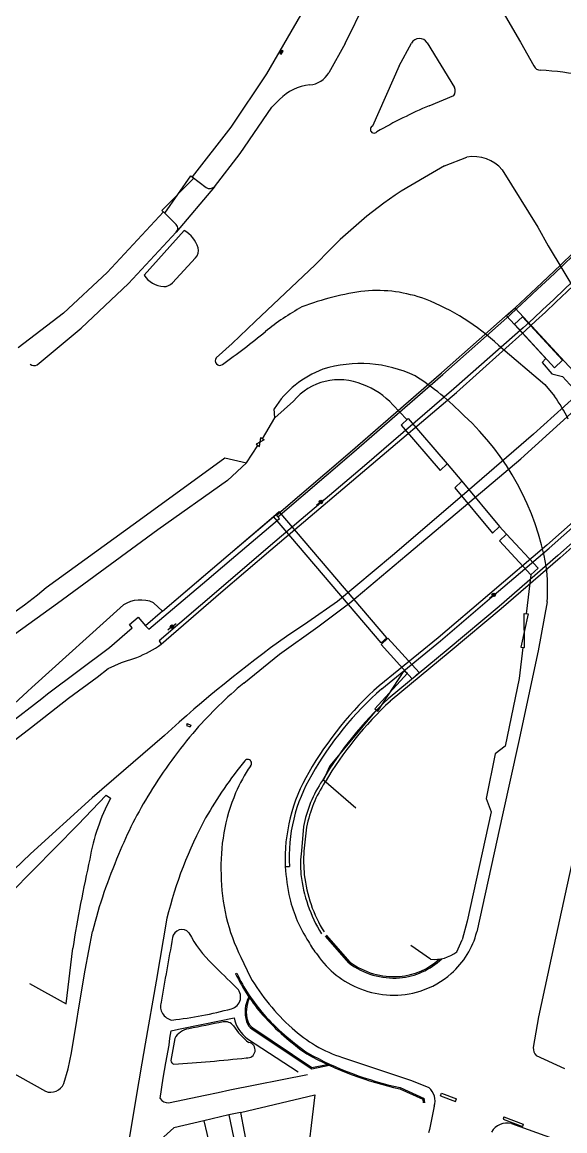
# Model space of a CAD drawing. Header units: metres. Extents: x 320405 to 332543, y 7395686 to 7410003.
# Drawn here: x 325701.9 to 325771.4, y 7397498.1 to 7397640.1 of the extents above; entities that cross this region are included whole.
import ezdxf

# ---------------------------------------------------------------- set-up
doc = ezdxf.new("R2010")
doc.units = ezdxf.units.M
doc.header["$LTSCALE"] = 10
doc.header["$MEASUREMENT"] = 0
doc.linetypes.add('CONTINUO', pattern=[0])
for name, color, linetype in [('Edificações', 30, 'Continuous'), ('T-ALVENARIA', 45, 'CONTINUO'), ('T-BASE', 252, 'CONTINUO'), ('T-CERCA-ARAME', 252, 'CERCA_AR'), ('T-CIMENTADO', 252, 'Continuous'), ('T-GRELHA', 252, 'CONTINUO'), ('T-GUIA', 230, 'Continuous'), ('T-LUMINÁRIA-OAE', 252, 'CERCA_MAD'), ('T-MURETA', 45, 'CONTINUO'), ('T-MURO', 30, 'CONTINUO'), ('T-PILAR', 45, 'CONTINUO'), ('T-PLACA-SEMAFORO', 252, 'CONTINUO'), ('T-PORTAO', 45, 'CONTINUO'), ('Vias Primárias', 230, 'Continuous')]:
    doc.layers.add(name, color=color, linetype=linetype)
doc.styles.get("Standard").update_dxf_attribs({"font": 'arial.ttf'})
doc.linetypes.add('CERCA_AR', pattern='A,0.5,-0.1,["X",Standard,S=0.1,R=0,X=-0.1,Y=-0.05],0', length=0.6)
doc.linetypes.add('CERCA_MAD', pattern='A,0.5,-0.1,["//",Standard,S=0.1,R=0,X=-0.1,Y=-0.05],-0.1', length=0.7)

# ---------------------------------------------------------------- blocks, each defined once
blk = doc.blocks.new('SIMB_32')
at = {"color": 0, "linetype": 'Continuous', "flags": 128}
for points in [[(0.2563906309660524, 0.2048174646915868), (0.7410817197524011, 0.5584762548096478)], [(-0.7129915175028145, -0.5025001592002809), (-0.2283004287164658, -0.1488413545303047)]]:
    blk.add_lwpolyline(points, dxfattribs=at)
at = {"color": 0, "linetype": 'Continuous'}
for radius in [0.3000000142492354, 0.2500000118743628, 0.199999994947575, 0.1500000071246177, 0.09999999747378752]:
    blk.add_circle((0, 0), radius, dxfattribs=at)
for tag in ['desc:', 'cota:', 'pto:']:
    blk.add_attdef(tag, (0, 0), '', height=1)
blk = doc.blocks.new('topografia ÁGUA BRANCA - LAPA_X')
at = {"layer": 'Edificações', "linetype": 'CONTINUO', "flags": 128}
for points in [[(153087.5130569445, 253344.7980337816), (153097.0199890974, 253347.1192511766)], [(153097.0199890974, 253347.1192511766), (153095.8616846536, 253337.4542621344)], [(153087.5130569445, 253344.7980337816), (153086.000427273, 253344.5167162797), (153082.8101980266, 253343.7439150976), (153078.9734633838, 253342.8403256321), (153076.3683411471, 253340.4727083297), (153075.1371804438, 253333.2804977509), (153074.3524678716, 253328.5820094341), (153073.3131872451, 253322.0704151108), (153071.9655875011, 253314.8009676933)]]:
    blk.add_lwpolyline(points, dxfattribs=at)
at = {"layer": 'T-ALVENARIA', "flags": 128}
for points in [[(153095.3806938191, 253486.2492494262), (153090.585504699, 253477.8878788038), (153086.0344203626, 253471.0444921496), (153081.090558234, 253464.6740842898)], [(153077.4022017031, 253460.1916832551), (153070.2215876298, 253452.4051464437), (153064.6130318196, 253447.1867324565), (153058.8444486953, 253442.7514825338)]]:
    blk.add_lwpolyline(points, dxfattribs=at)
at = {"layer": 'T-BASE', "flags": 128}
blk.add_lwpolyline([(153132.6359620467, 253438.1330925378), (153131.3207288938, 253439.5493370413), (153129.9430434491, 253439.9064383768), (153122.490153766, 253447.9571713492), (153121.418309571, 253446.9422367699), (153126.4395172011, 253441.4879568932), (153125.9609668959, 253440.9745377963), (153127.2160892818, 253439.5499586306), (153128.5829378385, 253439.1814534654), (153135.6291492245, 253431.5185333042), (153135.7590638228, 253431.5483770134)], dxfattribs=at)
at = {"layer": 'T-CERCA-ARAME', "flags": 128}
blk.add_lwpolyline([(153098.0602146081, 253387.4433736281), (153102.2154771215, 253383.8953460254)], dxfattribs=at)
at = {"layer": 'T-CIMENTADO', "flags": 128}
for points in [[(153083.9391666375, 253463.4284959743), (153079.049587687, 253457.5875947125)], [(153049.8248462329, 253388.475772585), (153053.0256423996, 253390.9070127851), (153057.6283511004, 253394.4608262266), (153061.9594455808, 253397.8335803616), (153062.6863061337, 253398.4000764186), (153070.6097719867, 253404.3612888467), (153073.5000394984, 253406.9102502711), (153073.143555264, 253407.3210568327), (153074.2615286707, 253408.2759443076), (153075.1908900544, 253407.142970284)], [(153058.0134136901, 253372.9216487332), (153066.5817612804, 253381.6495827167), (153070.2297989702, 253385.4486464243)], [(153070.2297989702, 253385.4486464243), (153070.7681038483, 253385.0536575389)], [(153060.4439549077, 253361.2810373504), (153065.1137717131, 253358.6869879141), (153065.9638538389, 253365.8471358045)]]:
    blk.add_lwpolyline(points, dxfattribs=at)
at = {"layer": 'T-CIMENTADO'}
for centre, radius, start, end in [((153094.2814464907, 253372.7064081954), 26.55808442961855, 152.2952849066498, 170.131274990461), ((153286.2169011306, 253330.2091342145), 223.1176192025848, 167.8265831172879, 170.8089249575731), ((153566.4704262284, 253278.0466755212), 495.8050922100099, 169.6395627348257, 170.6119752680931), ((153079.9487610153, 253367.0353269132), 1.212736520337681, 41.67455779388504, 171.6119637925409), ((153094.3677328579, 253374.8363386526), 15.21611782867586, 207.3669679712994, 226.5264926994242), ((153851.1440772698, 254141.8763382881), 1092.738456243357, 225.401790814656, 225.6223835934478), ((153085.9158863715, 253359.6247646686), 1.568423961131318, 284.5866755064768, 51.1326262069889), ((153078.9708801383, 253358.382311468), 1.750245533541569, 162.0304675318358, 260.964340368396), ((153072.6583754644, 253408.972476702), 52.66591371963225, 276.5828719210823, 285.0242932050116)]:
    blk.add_arc(centre, radius, start, end, dxfattribs=at)
at = {"layer": 'T-GRELHA', "flags": 128}
for points in [[(153092.3111604644, 253480.5205869869), (153092.5702289336, 253480.9366287944)], [(153092.4794916341, 253480.4157674768), (153092.7385601033, 253480.8318092843)], [(153092.5702289336, 253480.9366287944), (153092.7385601033, 253480.8318092843)], [(153092.3111604644, 253480.5205869869), (153092.4794916341, 253480.4157674768)], [(153113.1326038303, 253347.009546371), (153113.2565181414, 253347.3355278124)], [(153113.2565181414, 253347.3355278124), (153115.1863590181, 253346.6019434044)], [(153113.1326038303, 253347.009546371), (153115.0624447071, 253346.275961963)], [(153115.0624447071, 253346.275961963), (153115.1863590181, 253346.6019434044)], [(153121.2424598809, 253344.3209797016), (153121.1361161968, 253344.0432910529)], [(153121.1361161968, 253344.0432910529), (153123.6235731148, 253343.0906942012)], [(153121.2424598809, 253344.3209797016), (153123.7299167989, 253343.3683828499)], [(153123.7299167989, 253343.3683828499), (153123.6235731148, 253343.0906942012)]]:
    blk.add_lwpolyline(points, dxfattribs=at)
at = {"layer": 'T-GUIA', "ltscale": 5, "flags": 128}
for points in [[(153117.6417925683, 253491.4011366053), (153123.1304587864, 253482.0132142087)], [(153100.6730006614, 253481.8212699163), (153103.2716771899, 253487.1048057533)], [(153100.6730006614, 253481.8212699163), (153098.559092859, 253478.0596438287)], [(153107.5871111937, 253478.9759562842), (153109.1644093911, 253481.8718169143)], [(153111.1553962723, 253481.9249428691), (153114.6782982782, 253476.2059213027)], [(153123.1304587864, 253482.0132142087), (153124.8536574157, 253478.9850036493)], [(153107.5871111937, 253478.9759562842), (153104.1740284214, 253471.2428385153)], [(153111.4470146797, 253473.8599042243), (153114.592480348, 253475.1571135099)], [(153092.2777935618, 253474.6286692022), (153091.2710075675, 253473.6344238643)], [(153087.2215958192, 253467.6937364743), (153091.2710075675, 253473.6344238643)], [(153083.9391666375, 253463.4284959743), (153087.2215958192, 253467.6937364743)], [(153113.401511159, 253466.1498564295), (153116.2951741294, 253467.2641176831)], [(153113.401511159, 253466.1498564295), (153110.8584227577, 253464.6428878322), (153107.8647182751, 253462.9213617785)], [(153120.826145354, 253465.650148987), (153125.4091660817, 253458.3134605332)], [(153081.090558234, 253464.6740842898), (153082.8671322574, 253463.3187569348)], [(153078.9367833377, 253458.7023514823), (153077.4022017031, 253460.1916832551)], [(153125.4091660817, 253458.3134605332), (153126.7012508008, 253455.9464825148), (153132.2473400807, 253446.8040400577)], [(153072.9611432633, 253450.9942554027), (153079.049587687, 253457.5875947125)], [(153074.9619532522, 253452.0966330352), (153080.0903297446, 253457.806506999)], [(153078.5911970685, 253451.1015461038), (153081.5485316158, 253454.3063518286)], [(153096.8808392224, 253453.4327554722), (153089.1914721459, 253446.1645790092), (153086.2306636496, 253443.3241488513), (153084.2165834185, 253441.4854188335)], [(153061.253091741, 253440.5810481167), (153066.9025004827, 253445.2824016236), (153072.9611432633, 253450.9942554027)], [(153120.3762090556, 253443.1762276819), (153126.3281973196, 253438.1674787898), (153127.5631488185, 253436.672827997)], [(153131.4848241798, 253437.7778420682), (153124.8786881973, 253431.8127470619), (153115.751555976, 253423.8735184169), (153106.8540920114, 253416.2058369959), (153099.820659405, 253410.3318092084), (153096.0021590473, 253407.6508615623), (153093.2690160789, 253405.8317590399)], [(153087.8061083875, 253399.8188516695), (153092.3813058229, 253403.5440387643), (153097.2932486033, 253407.0714679655), (153101.403046448, 253410.1293918978), (153108.6713565863, 253416.2999717967), (153116.7259482144, 253423.1337551435), (153123.2519913846, 253428.6354895641), (153131.9784934692, 253436.558911583)], [(153091.7252885092, 253433.819753842), (153091.6420588592, 253435.0012142702)], [(153062.4643730459, 253412.0337143345), (153074.8220593124, 253421.040442324), (153085.3412878524, 253428.7054069694), (153088.1207681663, 253428.0762369541)], [(153126.669639885, 253410.3110725486), (153125.5170454362, 253404.0456507656)], [(153136.0352956107, 253405.1711104335), (153133.1423507933, 253391.6493475756), (153129.5547142917, 253375.2422121339), (153127.5910162108, 253366.2267221006), (153125.6629204972, 253357.1535642604), (153124.9939994812, 253353.2280233052)], [(153072.1625397953, 253402.4476781603), (153074.1047604034, 253403.1120565733)], [(153125.5170454362, 253404.0456507656), (153123.0203237066, 253392.2828843753), (153121.0024658949, 253383.0374858383), (153117.7284562532, 253368.0249227555)], [(153049.9815738265, 253385.8885044253), (153054.827840883, 253389.6750910911), (153060.6152783684, 253394.132800159), (153065.3796189243, 253397.8488175192), (153069.0124212459, 253400.5692065316), (153070.418311139, 253401.6638632025)], [(153070.418311139, 253401.6638632025), (153072.1625397953, 253402.4476781603)], [(153077.680859182, 253393.1252904358), (153068.401539297, 253385.1012733411), (153060.5403485607, 253377.9225075531), (153053.1029165143, 253370.8235652808), (153050.0129314387, 253367.8645491363), (153045.3857449187, 253362.993524964)], [(153066.5142193656, 253356.575360078), (153066.6920352444, 253357.9382307308), (153067.5611605617, 253363.0405026448), (153068.4826622393, 253367.9893133491)], [(153065.8227555678, 253352.4236914435), (153066.5142193656, 253356.575360078)], [(153088.3949831486, 253354.2670569792), (153094.889040454, 253350.0273201486)], [(153065.3846443341, 253350.3572007909), (153065.8227555678, 253352.4236914435)], [(153129.0459893056, 253350.4685578568), (153125.3996951771, 253352.1519958488)], [(153064.8353929944, 253348.4901423772), (153065.3846443341, 253350.3572007909)]]:
    blk.add_lwpolyline(points, dxfattribs=at)
at = {"layer": 'T-GUIA', "ltscale": 5}
for centre, radius, start, end in [((153110.175303633, 253481.3212082726), 1.15111990885212, 31.63296465424396, 151.4239825470802), ((153095.8684428296, 253479.5716958076, 726.6173829611403), 3.086405476744995, 274.902409329093, 330.6655238136983), ((153125.6873305716, 253479.3540386798), 0.9117004906514791, 203.8771288982159, 272.057266694242), ((153123.0794999326, 253436.0268565867), 42.49818211232289, 71.02393038161948, 86.43772026412243), ((153096.6439896044, 253470.5298020822), 5.988687631670714, 94.90240957170201, 136.8088146385408), ((153113.8053455829, 253475.7494351271), 0.9851020438304707, 323.0384132816524, 27.60605818992956), ((153138.6875843065, 253411.0756704948), 68.43908706714302, 113.4548626963117, 119.721255027605), ((153104.3909859472, 253470.8178363974), 0.4771764539377027, 117.043664016248, 320.0504266209573), ((153117.1756600981, 253462.5689578419), 4.777005492586109, 40.16603022137975, 100.6213469282158), ((153083.3278155313, 253464.1095591589), 0.9152033853113174, 239.7769833079895, 311.9124908462051), ((153142.4239981654, 253411.8143225414), 61.69500211619756, 124.0670961624094, 137.5781819566906), ((153078.520949955, 253458.0971866868), 0.7342627812270593, 316.0509419527858, 55.50545704852859), ((153078.2950885126, 253454.5756210835), 3.696148655015201, 15.70183710070049, 60.94126818217756), ((153080.56516122, 253455.2137882865, 726.6745238244146), 1.338080065079962, 317.2997364871046, 15.70183691698275), ((153077.5702356193, 253453.680165751), 3.051346058457507, 211.2626516094461, 267.9678046995511), ((153077.5140083166, 253452.0955563243, 726.6958957964501), 1.46573937849275, 267.9678048764329, 317.2997400379116), ((153107.8757213949, 253415.0818613643), 35.31662453516981, 97.56896062395091, 111.052867735101), ((153104.8457935004, 253432.5641698475), 17.60149380848896, 69.54742606450075, 95.28723752795243), ((153100.595753596, 253422.0429465995), 28.94619124330791, 46.89381307105344, 68.94236822093806), ((153108.5356690596, 253423.2910513552), 28.11936252688566, 118.3362305507176, 129.8665318032118), ((153015.0928992251, 253537.4189533658), 119.3839064762316, 305.8402248126216, 309.1777654217523), ((153084.6663210343, 253441.1183101206), 0.580545200819702, 140.7761634385023, 304.5296462922047), ((153060.8690719518, 253441.1586800665), 0.6936352556610764, 225.8555571908424, 303.616652575323), ((153102.314647853, 253428.213493976), 12.6482134162606, 110.4897136901769, 147.5438166463889), ((153102.747803562, 253424.4092568209), 16.38957048942746, 64.82213269946634, 107.2512349059177), ((153089.106224532, 253407.4562516421), 37.88480107285723, 44.8004383326285, 57.03489011418189), ((153113.3878328152, 253426.218021615), 17.61370376383448, 25.17843958171406, 36.41011191936075), ((153092.6309001422, 253408.817755509), 34.45787704347423, 10.12784123823104, 47.32460291828755), ((153102.9286545015, 253411.983094949), 23.79979087910164, 355.9714433039763, 6.984099713734454), ((153031.2291111137, 253448.0881118848), 47.70284237539165, 297.1826945134878, 310.9035978907845), ((153192.2693629822, 253268.4642901791), 169.3248067714405, 125.7801860205107, 132.5892492024506), ((153069.3273495266, 253415.6361359349), 13.40433581128418, 290.8797546390226, 306.1220913871114), ((153123.8445797699, 253356.7409504463), 56.16473086715073, 129.9154607034446, 138.6445070046402), ((153131.1412215914, 253351.8056476697), 64.9122703465038, 139.6300891647177, 148.4354149932992), ((153116.5588912411, 253360.273266146), 48.05675379651009, 147.936549692133, 158.571741145514), ((153129.5713763923, 253352.7348408611), 62.96451324153485, 156.511664719339, 165.9793874324222), ((153122.8815142961, 253378.5250825006), 29.79043560332839, 184.1711456358036, 192.1407668834105), ((153111.097425576, 253376.555079344), 17.86413538382516, 193.9128292150641, 213.3464652114025), ((153107.7331045434, 253370.46107281), 10.28794842958196, 310.8825326848099, 346.3024567284264), ((153105.0178959565, 253371.4724915056), 10.03242832460214, 208.1773461448123, 219.8984645300391), ((153106.8707697435, 253371.4894304833), 11.52488994514924, 214.0443480988821, 249.5347647524614), ((153107.3576714622, 253370.5275126351), 10.58663427011485, 287.2401890718337, 312.1835031384534), ((153107.0578069135, 253371.3801081458), 11.48984596071659, 248.4702763870914, 287.4082455258016), ((153090.7416655786, 253357.6589648047), 4.124555384975897, 189.6726321203109, 235.322680384797), ((153126.451984983, 253353.1632353678), 1.459424270169211, 177.4556434497964, 223.8603515485964), ((153063.1578018951, 253349.1868299888), 1.816503653872866, 248.7599459030182, 337.4473534307951)]:
    blk.add_arc(centre, radius, start, end, dxfattribs=at)
at = {"layer": 'T-MURETA', "ltscale": 5, "flags": 128}
for points in [[(153122.5506681073, 253448.042003088), (153123.8154557654, 253449.2160186495), (153125.2114138418, 253450.5248101284), (153126.7183900475, 253451.9487071604), (153128.3162320935, 253453.4680393812), (153129.984787691, 253455.0631364265), (153131.7039045509, 253456.7143279319), (153133.4534303842, 253458.4019435331), (153135.213212902, 253460.1063128657), (153136.9630998153, 253461.8077655653), (153138.6829388351, 253463.4866312677), (153139.9380647802, 253464.7110121054), (153141.1479602474, 253465.8984487022), (153142.3175949411, 253467.0542541788), (153143.4519385659, 253468.1837416559), (153144.5559608262, 253469.2922242543), (153145.6346314267, 253470.3850150946), (153146.6929200718, 253471.4674272976), (153147.7357964659, 253472.5447739838), (153148.7682303137, 253473.6223682741), (153149.7951913195, 253474.7055232892), (153150.8374085852, 253475.8151825047), (153151.8831373031, 253476.9400813921), (153152.9363920626, 253478.0845857779), (153154.0011874532, 253479.2530614886), (153155.0815380645, 253480.4498743505), (153156.1814584861, 253481.6793901903), (153157.3049633074, 253482.9459748342), (153158.4560671179, 253484.2539941088), (153159.6387845072, 253485.6078138406), (153160.8571300647, 253487.011799856), (153162.3239993231, 253488.7075136033), (153163.8218664777, 253490.4477497949), (153165.3420866669, 253492.222498765), (153166.8760150293, 253494.021750848), (153168.4150067031, 253495.8354963779), (153169.9504168269, 253497.6537256891), (153171.4736005392, 253499.4664291157), (153172.9759129782, 253501.2635969921), (153174.4487092825, 253503.0352196525), (153175.8833445905, 253504.771287431), (153177.0032395038, 253506.1473366476), (153178.0839221543, 253507.4868694698), (153179.1329861375, 253508.7989340511), (153180.1580250484, 253510.0925785446), (153181.1666324822, 253511.3768511037), (153182.1664020341, 253512.6607998816), (153183.1649272994, 253513.9534730317), (153184.1698018733, 253515.2639187072), (153185.1886193509, 253516.6011850614), (153186.2289733275, 253517.9743202475), (153187.4843158235, 253519.6025164123), (153188.7651178619, 253521.271941716), (153190.0677088909, 253522.9789083124), (153191.3884183588, 253524.7197283551), (153192.7235757137, 253526.4907139979), (153194.069510404, 253528.2881773944), (153195.4225518777, 253530.1084306983), (153196.7790295831, 253531.9477860633), (153198.1352729685, 253533.802555643), (153199.487611482, 253535.6690515912), (153200.7970344012, 253537.5296867681), (153202.0973531735, 253539.3955150022), (153203.3870390757, 253541.2636908287), (153204.6645633846, 253543.1313687827), (153205.9283973768, 253544.9957033994), (153207.1770123293, 253546.8538492138), (153208.4088795186, 253548.7029607611), (153209.6224702216, 253550.5401925764), (153210.816255715, 253552.3626991948), (153211.9887072756, 253554.1676351514), (153213.2273935621, 253556.1430582216), (153214.4362886279, 253558.083649807), (153215.6084639086, 253559.9749945492), (153216.7369908394, 253561.8026770901), (153217.8149408558, 253563.5522820715), (153218.8353853932, 253565.209394135), (153219.7913958871, 253566.7595979224), (153220.6760437729, 253568.1884780757), (153221.482400486, 253569.4816192364), (153222.2035374618, 253570.6246060464)], [(153122.7097233035, 253447.8758662631), (153123.9746049181, 253449.0499665474), (153125.3706806631, 253450.3588657674), (153126.8777999068, 253451.7828954624), (153128.4758120176, 253453.3023871714), (153130.1445663637, 253454.8976724339), (153131.8639123135, 253456.5490827888), (153133.6136992352, 253458.2369497754), (153135.3737764973, 253459.941604933), (153137.1239934679, 253461.6433798006), (153138.8441995154, 253463.3226059176), (153140.0998228578, 253464.5474754093), (153141.3102504471, 253465.735437375), (153142.4804480848, 253466.8918015002), (153143.6153815728, 253468.0218774703), (153144.7200167126, 253469.1309749707), (153145.799319306, 253470.2244036871), (153146.8582551545, 253471.307473305), (153147.9017900599, 253472.3854935096), (153148.9348898237, 253473.4637739866), (153149.9625202478, 253474.5476244215), (153151.0053581369, 253475.6579505313), (153152.0517061075, 253476.7835207558), (153153.1055777793, 253477.9286995665), (153154.1709867717, 253479.0978514349), (153155.2519467047, 253480.2953408324), (153156.3524711977, 253481.5255322304), (153157.4765738704, 253482.7927901004), (153158.6282683424, 253484.1014789138), (153159.8115682335, 253485.455963142), (153161.0304871632, 253486.8606072566), (153162.4979005716, 253488.5569456794), (153163.9963019659, 253490.2977989951), (153165.5170466735, 253492.0731577386), (153167.0514900219, 253493.873012445), (153168.5909873385, 253495.6873536494), (153170.126893951, 253497.5061718867), (153171.6505651868, 253499.3194576921), (153173.1533563734, 253501.1172016007), (153174.6266228382, 253502.8893941474), (153176.0617199089, 253504.6260258673), (153177.1820471406, 253506.0026086454), (153178.2631553768, 253507.3426709789), (153179.3126396889, 253508.6552627151), (153180.3380951481, 253509.9494337011), (153181.3471168258, 253511.234233784), (153182.3472997932, 253512.518712811), (153183.3462391215, 253513.8119206295), (153184.3515298822, 253515.1229070865), (153185.3707671463, 253516.4607220291), (153186.4115459853, 253517.8344153046), (153187.6673420939, 253519.4631963615), (153188.9486044276, 253521.1332185001), (153190.2516625653, 253522.840794622), (153191.5728460859, 253524.582237629), (153192.9084845684, 253526.3538604225), (153194.2549075916, 253528.1519759043), (153195.6084447347, 253529.972896976), (153196.9654255764, 253531.8129365392), (153198.3221796958, 253533.6684074957), (153199.6750366717, 253535.5356227469), (153200.9850552507, 253537.3971141799), (153202.2859734704, 253539.2638109239), (153203.5762585358, 253541.1328610938), (153204.8543776523, 253543.0014128041), (153206.118798025, 253544.8666141694), (153207.3679868589, 253546.7256133046), (153208.6004113592, 253548.5755583241), (153209.8145387313, 253550.4135973428), (153211.00883618, 253552.2368784751), (153212.1817709106, 253554.0425498358), (153213.4208249357, 253556.0185442604), (153214.6300558161, 253557.9596624324), (153215.8025359203, 253559.851489756), (153216.9313376166, 253561.6796116355), (153218.0095332733, 253563.4296134753), (153219.0301952588, 253565.0870806797), (153219.9863959416, 253566.6375986529), (153220.8712076898, 253568.0667527993), (153221.6777028719, 253569.3601285231), (153222.3989538561, 253570.5033112287)], [(153124.8561481947, 253446.6228276679), (153126.0709190006, 253447.7585931657), (153127.4127953591, 253449.025939006), (153128.8628822581, 253450.4061345697), (153130.4022846855, 253451.8804492381), (153132.0121076292, 253453.4301523923), (153133.6734560771, 253455.0365134134), (153135.367435017, 253456.6808016826), (153137.0751494369, 253458.3442865811), (153138.7777043247, 253460.0082374898), (153140.4562046682, 253461.6539237901), (153141.7174720074, 253462.8793563452), (153142.9395786234, 253464.0722908431), (153144.1263133496, 253465.2372244538), (153145.2814650189, 253466.3786543475), (153146.4088224648, 253467.5010776942), (153147.5121745203, 253468.6089916641), (153148.5953100188, 253469.7068934272), (153149.6620177934, 253470.7992801536), (153150.7160866774, 253471.8906490135), (153151.761305504, 253472.985497177), (153152.785506609, 253474.0827094573), (153153.8094023834, 253475.1927355242), (153154.8377487209, 253476.3204126907), (153155.8753015152, 253477.4705782696), (153156.92681666, 253478.6480695739), (153157.9970500489, 253479.8577239165), (153159.0907575755, 253481.1043786103), (153160.2126951335, 253482.3928709684), (153161.3676186166, 253483.7280383035), (153162.5602839185, 253485.1147179287), (153164.0168124042, 253486.798856077), (153165.5071784068, 253488.5295684795), (153167.0227217309, 253490.2970797871), (153168.5547821807, 253492.091614651), (153170.0946995609, 253493.9033977224), (153171.6338136759, 253495.7226536523), (153173.1634643303, 253497.5396070917), (153174.6749913284, 253499.344482692), (153176.1597344748, 253501.127505104), (153177.6090335739, 253502.878898979), (153178.757070195, 253504.29536206), (153179.8679277254, 253505.6784354157), (153180.9485313172, 253507.0361332068), (153182.0058061225, 253508.376469594), (153183.0466772934, 253509.7074587382), (153184.0780699819, 253511.0371147997), (153185.10690934, 253512.3734519395), (153186.1401205201, 253513.7244843181), (153187.1846286739, 253515.0982260964), (153188.2473589537, 253516.5026914348), (153189.5041912041, 253518.127056226), (153190.7828562064, 253519.7871934), (153192.0800394341, 253521.4801376185), (153193.3924263611, 253523.2029235433), (153194.7167024611, 253524.9525858363), (153196.0495532078, 253526.7261591593), (153197.387664075, 253528.5206781738), (153198.7277205363, 253530.333177542), (153200.0664080657, 253532.1606919254), (153201.4004121367, 253534.000255986), (153202.6883375634, 253535.8416378764), (153203.967258398, 253537.6895791619), (153205.2361680331, 253539.5415548988), (153206.4940598611, 253541.3950401436), (153207.7399272746, 253543.2475099524), (153208.9727636662, 253545.0964393816), (153210.1915624282, 253546.9393034874), (153211.3953169532, 253548.7735773261), (153212.5830206338, 253550.596735954), (153213.7536668624, 253552.4062544274), (153215.0173573148, 253554.4083003814), (153216.255243265, 253556.3790082585), (153217.45958427, 253558.3032050797), (153218.6226398871, 253560.1657178663), (153219.7366696734, 253561.9513736395), (153220.7939331861, 253563.6449994205), (153221.7866899823, 253565.2314222305), (153222.7071996192, 253566.6954690908), (153223.5477216539, 253568.0219670223), (153224.3005156437, 253569.1957430466)], [(153125.1683819977, 253446.2987751224), (153126.3832336031, 253447.4346106832), (153127.7252285149, 253448.7020634353), (153129.1754774869, 253450.0824087876), (153130.7150912725, 253451.5569221486), (153132.3251806255, 253453.106878927), (153133.9868562996, 253454.7135545317), (153135.6812290483, 253456.3582243712), (153137.3894096253, 253458.0221638543), (153139.0925087842, 253459.6866483897), (153140.7716372787, 253461.3329533862), (153142.0338651756, 253462.5593209227), (153143.2570130479, 253463.7532738789), (153144.4448607817, 253464.9193018046), (153145.6011882633, 253466.0618942497), (153146.7297753788, 253467.1855407642), (153147.8344020144, 253468.2947308977), (153148.9188480562, 253469.3939542004), (153149.9868933905, 253470.487700222), (153151.0423179033, 253471.5804585126), (153152.0889014809, 253472.6767186218), (153153.1143664063, 253473.7752996516), (153154.1395233569, 253474.8867052633), (153155.169125407, 253476.0157686707), (153156.2079256306, 253477.1673230869), (153157.2606771022, 253478.3462017255), (153158.3321328959, 253479.5572377998), (153159.4270460861, 253480.8052645234), (153160.5501697468, 253482.0951151096), (153161.7062569524, 253483.4316227717), (153162.9000607771, 253484.8196207234), (153164.3576286872, 253486.5049526407), (153165.8490075837, 253488.2368345797), (153167.3655387592, 253490.0054930589), (153168.8985635068, 253491.8011545971), (153170.4394231193, 253493.6140457131), (153171.9794588897, 253495.4343929254), (153173.5100121109, 253497.2524227529), (153175.0224240756, 253499.0583617142), (153176.508036077, 253500.842436328), (153177.9581894078, 253502.5948731131), (153179.1070427606, 253504.0123473829), (153180.218706853, 253505.3964278434), (153181.300109802, 253506.7551319957), (153182.3581797249, 253508.0964773403), (153183.3998447387, 253509.4284813783), (153184.4320329607, 253510.7591616105), (153185.461672508, 253512.0965355376), (153186.4956914978, 253513.4486206607), (153187.5410180472, 253514.8234344803), (153188.6045802734, 253516.2289944976), (153189.8623242768, 253517.8545331231), (153191.1419166772, 253519.515870226), (153192.4400420775, 253521.2100405854), (153193.753385081, 253522.9340789802), (153195.0786302903, 253524.6850201894), (153196.4124623088, 253526.4598989923), (153197.7515657393, 253528.2557501676), (153199.0926251849, 253530.0696084946), (153200.4323252487, 253531.8985087521), (153201.7673505336, 253533.7394857194), (153203.056417036, 253535.5825174795), (153204.3364790933, 253537.4321231859), (153205.6065224361, 253539.285765296), (153206.8655327952, 253541.1409062675), (153208.1124959012, 253542.9950085579), (153209.3463974848, 253544.8455346247), (153210.5662232767, 253546.6899469256), (153211.7709590077, 253548.5257079181), (153212.9595904083, 253550.3502800597), (153214.1311032093, 253552.1611258079), (153215.3954111497, 253554.1641242437), (153216.6338490422, 253556.1356898907), (153217.838679708, 253558.0606538961), (153219.0021659683, 253559.923847407), (153220.1165706441, 253561.7101015703), (153221.1741565564, 253563.4042475331), (153222.1671865266, 253564.9911164426), (153223.0879233755, 253566.4555394459), (153223.9286299244, 253567.7823476898), (153224.6815689943, 253568.9563723215)]]:
    blk.add_lwpolyline(points, dxfattribs=at)
at = {"layer": 'T-MURETA', "flags": 128}
for points in [[(153091.9732756302, 253421.3666786851), (153101.3906408911, 253429.4416991548), (153113.0822932105, 253439.6144027184), (153121.6274773442, 253447.2299757338), (153122.5506681073, 253448.042003088)], [(153092.1480692214, 253421.1608859443), (153101.5671329214, 253429.2373672786), (153113.260733507, 253439.4117659949), (153121.8097407774, 253447.0307462365), (153122.7097233035, 253447.8758662631)], [(153124.8561481947, 253446.6228276679), (153123.5248920118, 253445.4017118965), (153114.6622206865, 253437.5838082829), (153103.2175534096, 253427.7005364706), (153091.1944146913, 253417.476682467), (153084.8813078732, 253412.0450221197), (153076.9542461714, 253405.2441998652)], [(153076.9542461714, 253405.2441998652), (153077.2293106863, 253404.808614133), (153084.8626844102, 253411.4511455376), (153091.2551909242, 253416.9242076397), (153103.5377160292, 253427.3664226394), (153114.9869422932, 253437.1276571474), (153123.8433627876, 253445.0722348648), (153125.1683819977, 253446.2987751224)], [(153139.2562742799, 253428.9300247013), (153137.4737850584, 253427.2448947514), (153126.618641049, 253417.5889599751), (153119.3189151784, 253411.3497245805), (153112.7309216344, 253405.7022472883), (153105.1501212627, 253399.5365368713)], [(153105.4913151806, 253399.1321738914), (153113.0332976794, 253405.3148093598), (153119.5689932787, 253410.9318203884), (153126.9291363402, 253417.2014599526), (153137.786896271, 253426.8812875204), (153139.5681992349, 253428.6056748555)], [(153140.7969257193, 253426.937469123), (153139.0957111939, 253425.5325775715), (153128.3160544685, 253415.9425905633), (153120.7809721646, 253409.3921367536), (153114.261173583, 253403.9139563048), (153106.5927160383, 253397.5536287104)], [(153138.8271429875, 253425.829030192), (153128.0518952565, 253416.2429655905), (153120.521078748, 253409.6962201537), (153114.0048307391, 253404.2210230299), (153106.3373550734, 253397.8615098199)], [(153085.7872623047, 253416.2387475148), (153091.910976226, 253421.4400269086)], [(153092.3511866042, 253420.9217462675), (153091.910976226, 253421.4400269086)], [(153086.2274726829, 253415.7204668736), (153092.3511866042, 253420.9217462675)], [(153075.6230446758, 253406.7063953491), (153083.0691647931, 253413.008731632), (153086.2274726829, 253415.7204668736)], [(153077.382727618, 253409.052644234), (153082.6280166586, 253413.5262198978), (153085.784500193, 253416.236388741)], [(153077.382727618, 253409.052644234), (153075.1908900544, 253407.142970284)], [(153075.1908900544, 253407.142970284), (153075.6230446758, 253406.7063953491)], [(153095.513031951, 253381.4647746619), (153095.2482720677, 253378.36115721)], [(153095.9063359494, 253381.3918914343), (153095.5701031659, 253378.3337028072)], [(153093.1699865923, 253376.3582472644), (153093.7119335665, 253376.3463607682)], [(153101.3706538365, 253363.9809526863), (153098.3461388256, 253367.4505198943)], [(153101.5063374971, 253364.099231781), (153098.4818224862, 253367.568798989)], [(153086.8394516463, 253362.5965421825), (153086.9838747969, 253362.6654040266)], [(153088.9581067236, 253355.5157326766), (153096.6061208177, 253350.4197123191)], [(153089.0468267437, 253355.648882059), (153096.6388587744, 253350.5901612847)], [(153079.052560361, 253354.2788893884), (153078.540415555, 253351.4557587519)], [(153096.6061208177, 253350.4197123191), (153098.853998209, 253350.8946433725)], [(153096.6388581148, 253350.5901611454), (153098.6107503032, 253351.0067821468)], [(153107.8960478403, 253347.9019660482), (153110.8514101487, 253346.5737686339)], [(153107.9616357282, 253348.0479051758), (153111.0134037581, 253346.6763860612)], [(153110.8514101487, 253346.5737686339), (153110.9055251055, 253346.1023582343)], [(153110.9999941752, 253346.6824125674), (153111.0644812033, 253346.1206053972)]]:
    blk.add_lwpolyline(points, dxfattribs=at)
at = {"layer": 'T-MURETA'}
for centre, radius, start, end in [((153135.3244275307, 253365.991800883), 45.11915415079929, 131.9721516375188, 150.2327974139499), ((153133.7500534657, 253367.1014157335), 42.71446777895463, 131.4199487798316, 150.5678451199664), ((153138.4467540536, 253363.4247173133), 47.08403318550274, 132.9969477959554, 149.4264971380115), ((153138.4467540536, 253363.4247173133), 46.68403318550274, 132.9969477959554, 149.4264971380115), ((153115.132684686, 253377.2918979281), 21.98253422872286, 149.6706036104577, 182.4342206481856), ((153114.1202421994, 253377.6323584856), 20.44878606131089, 149.2392141045683, 183.605636875144), ((153111.1435311107, 253378.568284094), 15.89660849333539, 146.363805752513, 169.5015990603245), ((153111.1435311107, 253378.568284094), 15.49660849333539, 146.363805752513, 169.5015990603245), ((153109.3393741578, 253376.5225535691), 14.2105461352177, 172.5660580500703, 184.8464756610261), ((153112.2480655909, 253377.0804941277), 16.72512245535789, 175.7368449550027, 186.0972568517461), ((153114.1901419456, 253377.6836447525), 19.1566413464657, 187.0816027519284, 211.2743284050535), ((153113.2005327658, 253377.3030851273), 17.69625236597446, 186.4863194482436, 211.8335852027861), ((153107.0825840978, 253370.9175080683), 8.667151431474979, 274.9444890666547, 312.3639061090603), ((153107.0825840978, 253370.9175080683), 8.847151431474979, 274.9444890666547, 314.1139871981329), ((153107.1513658157, 253371.8123683826), 9.73384316679349, 233.567335855176, 274.0871005451777), ((153107.1513658157, 253371.8123683826), 9.55384316679349, 233.567335855176, 274.0871005451777), ((153107.5405610675, 253372.4669581347), 22.93384054922133, 205.4920925246214, 221.4290778977162), ((153107.5405610675, 253372.4669581347), 22.77384054922133, 205.4920925246214, 221.4290778977162), ((153092.3251507927, 253357.7196871264), 4.26801220345737, 153.0606059920738, 196.8464023669684), ((153092.3251507927, 253357.7196871264), 4.10801220345737, 154.2981085611347, 196.8464023669684), ((153114.1518715879, 253378.6968300515), 32.01446919098251, 221.9594584062984, 235.4209018966163), ((153114.1518715879, 253378.6968300515), 31.85446919098251, 221.9594584062984, 235.4209018966163), ((153163.6675335835, 252953.4471809016), 410.5257621351822, 101.0132709693442, 101.6384486926398), ((153085.5234230277, 253355.0741683702), 1.367340776847638, 38.56362755421498, 101.8693414275391), ((153092.289965262, 253359.2325349574), 6.5871, 210.1250147597091, 235.5250572949894), ((153089.9467774511, 253356.9995116028, 726.3093554235872), 1.782994590364328, 196.8464024159708, 236.3237083016712), ((153089.9467774511, 253356.9995116028, 726.3093554235872), 1.622994590364328, 196.8464024159708, 236.3237083016712), ((153081.2015087292, 253353.1132361658), 2.44473444865868, 98.2661315596852, 151.5232850004666), ((153088.3595972303, 253352.8201349519), 1.002677806482628, 262.4765222298016, 78.39115645310355), ((153069.390295901, 253512.3084838182), 161.5842505004562, 273.3904534577863, 276.694953345826), ((153117.0135869931, 253390.6057450514), 43.66625998819706, 241.2075828514435, 257.947929243128), ((153117.0135869931, 253390.6057450514), 43.50625998819707, 241.2075828514435, 257.947929243128), ((153079.0245275343, 253351.4857615985), 0.4850408017363489, 183.5463709509331, 260.7302888157586)]:
    blk.add_arc(centre, radius, start, end, dxfattribs=at)
at = {"layer": 'T-MURO', "flags": 128}
for points in [[(153094.1202465084, 253435.9743677074), (153091.7252885092, 253433.819753842)], [(153106.8661283031, 253435.5312149781), (153108.6562373744, 253433.6316949849)], [(153090.1455928296, 253431.1557405838), (153091.7252885092, 253433.819753842)], [(153088.1207681663, 253428.0762369541), (153089.5766444692, 253430.3007447635)], [(153088.1207681663, 253428.0762369541), (153085.6893698573, 253425.7906386433), (153076.7812538003, 253419.4478784676), (153063.9274169976, 253409.9929224727), (153054.7020114969, 253403.3391182169)], [(153113.8161925084, 253427.9601701542), (153115.6961246074, 253425.7521655097)], [(153077.382727618, 253409.052644234), (153091.5755759984, 253421.184832721)], [(153120.5551493232, 253419.9693686529), (153121.4642765019, 253418.9923044679)], [(153124.5939092671, 253413.7841995154), (153123.989753391, 253408.7879213441)], [(153046.0188171905, 253386.7193082068), (153048.9594701438, 253388.4323966558), (153060.6705778218, 253399.2110674077), (153072.3692944175, 253409.8213886717)], [(153076.2199418582, 253410.1193606914), (153077.382727618, 253409.052644234)], [(153123.5478755719, 253404.4776590447), (153123.1253558163, 253400.5030664528), (153121.3460714107, 253391.8251575849), (153120.0465221042, 253390.8180143839), (153118.8845508022, 253385.0930486045), (153119.5391404839, 253383.4178148331), (153116.480135676, 253369.3952166041)], [(153116.480135676, 253369.3952166041), (153115.8464723063, 253366.9835588421)], [(153111.8062012536, 253364.5111432533), (153109.2665747254, 253366.2417009943)], [(153115.1680305616, 253365.4652906907), (153115.8464723063, 253366.9835588421)], [(153086.000427273, 253344.5167162797), (153087.046870766, 253339.625597392)], [(153087.5130569445, 253344.7980337816), (153088.4272762229, 253339.8823239538)], [(153082.8101980266, 253343.7439150976), (153083.9718832311, 253338.8807123639)]]:
    blk.add_lwpolyline(points, dxfattribs=at)
at = {"layer": 'T-MURO'}
for centre, radius, start, end in [((153099.9645517439, 253431.1488868939), 7.578995234731972, 66.6159059220151, 140.4544570463643), ((153099.792832556, 253429.0642157426), 9.584027954802645, 42.43616793405654, 70.62326873744566), ((153074.5779703803, 253406.3086564145), 4.14940205573143, 66.6895634317739, 122.1601608761571), ((153112.3549996276, 253368.9770991311), 4.499549039372444, 262.9943385625452, 308.6954469463673)]:
    blk.add_arc(centre, radius, start, end, dxfattribs=at)
at = {"layer": 'T-PILAR', "flags": 128}
for points in [[(153122.428321285, 253445.8889595893), (153123.4621867761, 253446.8421100469)], [(153128.6010050502, 253441.2681244953), (153123.4621890761, 253446.8421075529)], [(153127.5671372591, 253440.3149765317), (153122.428321285, 253445.8889595893)], [(153127.5671395591, 253440.3149740377), (153128.6010050502, 253441.2681244953)], [(153107.9122115712, 253432.930524508), (153108.8120532194, 253433.7785359546)], [(153107.9122115712, 253432.930524508), (153112.9163508601, 253427.1121587076)], [(153108.8120532194, 253433.7785359546), (153113.8161925084, 253427.9601701542)], [(153112.9163508601, 253427.1121587076), (153113.8161925084, 253427.9601701542)], [(153114.7962829591, 253424.9041540631), (153115.6961246074, 253425.7521655097)], [(153115.6961246074, 253425.7521655097), (153120.5551493232, 253419.9693686529)], [(153114.7962829591, 253424.9041540631), (153119.6553076749, 253419.1213572063)], [(153092.3204083298, 253421.8421887289), (153091.5755759984, 253421.184832721)], [(153105.4068445015, 253405.0165294342), (153091.5755759984, 253421.184832721)], [(153106.1516768329, 253405.6738854421), (153092.3204083298, 253421.8421887289)], [(153119.6553076749, 253419.1213572063), (153120.5551493232, 253419.9693686529)], [(153120.5644348536, 253418.1442930213), (153121.4642765019, 253418.9923044679)], [(153121.4642765019, 253418.9923044679), (153125.4937509154, 253414.6322109621)], [(153120.5644348536, 253418.1442930213), (153124.5939092671, 253413.7841995154)], [(153124.5939092671, 253413.7841995154), (153125.4937509154, 253414.6322109621)], [(153106.2610609651, 253405.6435861767), (153105.3924720304, 253404.8335583716)], [(153106.1516768329, 253405.6738854421), (153105.4068445015, 253405.0165294342)], [(153106.2610609651, 253405.6435861767), (153110.2698047508, 253401.2212615128)], [(153105.3924720304, 253404.8335583716), (153109.4012158161, 253400.4112337078)], [(153110.2698047508, 253401.2212615128), (153109.4012158161, 253400.4112337078)]]:
    blk.add_lwpolyline(points, dxfattribs=at)
at = {"layer": 'T-PLACA-SEMAFORO', "flags": 128}
for points in [[(153080.4893375507, 253394.4041902916), (153080.9579984495, 253394.2197907112)], [(153080.5801973265, 253394.6351097218), (153080.4893393579, 253394.4041895804)], [(153080.5801973265, 253394.6351097218), (153081.0488582253, 253394.4507101414)], [(153081.0488582253, 253394.4507101414), (153080.9580002568, 253394.21979)]]:
    blk.add_lwpolyline(points, dxfattribs=at)
at = {"layer": 'T-PORTAO', "flags": 128}
for points in [[(153080.8975116001, 253464.8329332656), (153081.283604868, 253464.5152353139), (153077.2091550691, 253460.350532231), (153077.595248337, 253460.0328342793)], [(153089.9374624909, 253431.2942388223), (153090.3537231684, 253431.0172423452), (153089.3685141304, 253430.4392430021), (153089.784774808, 253430.1622465249)], [(153123.7410568583, 253408.8134171201), (153124.2384499238, 253408.7624255681), (153123.2991790391, 253404.5031548207), (153123.7965721046, 253404.4521632687)], [(153108.3851736441, 253401.4419597005), (153108.7804019167, 253401.1357006394), (153104.6251060298, 253396.589580725), (153105.0203343024, 253396.2833216639)]]:
    blk.add_lwpolyline(points, close=True, dxfattribs=at)
blk.add_lwpolyline([(153104.8227201661, 253396.4364511944), (153098.8539832369, 253389.2452345913), (153098.0602146081, 253387.4433736281)], dxfattribs=at)
at = {"layer": 'Vias Primárias', "ltscale": 5, "flags": 128}
for points in [[(153078.0280608319, 253369.6883170517), (153076.6576622823, 253361.6425625897), (153075.2470572948, 253353.5980117941)], [(153087.5201788229, 253364.7105621537), (153088.6958445974, 253362.212672385)], [(153044.6176990447, 253357.3517598627), (153046.6744372608, 253356.3451165126), (153049.2990260985, 253356.9389030841), (153054.6250813594, 253354.0977397823), (153055.4939163059, 253351.3986820092), (153062.4997257692, 253347.4937200287)], [(153077.2168243996, 253346.5988922905), (153077.5862245561, 253349.2052234729), (153077.9291622092, 253351.1756513579), (153078.3237858836, 253353.4381012072), (153078.4304457695, 253354.3056595963), (153078.5762784724, 253355.2741808334), (153079.5519252034, 253355.5004657099), (153082.6787883736, 253356.1234421405), (153086.6757455444, 253356.9659630736)], [(153075.2470572948, 253353.5980117941), (153074.8579254616, 253351.0996170066), (153074.0883769352, 253346.5958062412), (153073.1107015392, 253340.638190955), (153072.6995718062, 253338.2461286205), (153072.3644628772, 253335.9894545662), (153071.7018777861, 253332.5812016445)], [(153100.5446474684, 253351.8955087509), (153109.4184175272, 253348.9745087275)], [(153078.2673993491, 253346.0282385609), (153079.2897425456, 253346.2602613443), (153082.9728801168, 253347.0328136758), (153084.6470226184, 253347.3821909712), (153086.1162527225, 253347.7043454908), (153096.0842439729, 253349.7235706644)], [(153109.4184175272, 253348.9745087275), (153111.6163831976, 253348.0479334245)], [(153122.2077663005, 253343.4650185257), (153127.5466026744, 253341.5687545413)]]:
    blk.add_lwpolyline(points, dxfattribs=at)
at = {"layer": 'Vias Primárias', "ltscale": 5}
for centre, radius, start, end in [((153127.969365761, 253357.2249526977), 51.64070677833637, 140.7567901257496, 150.6359158228563), ((153088.3374596589, 253389.5613672237), 0.4914330705712328, 314.9217704663757, 137.4701077616006), ((153106.355488116, 253377.3063521208), 21.30826687071317, 146.027195780647, 156.6001170187365), ((153109.2109150187, 253376.4301666172), 24.27906539945112, 157.3786606232455, 182.6468331965679), ((153129.2817066319, 253357.3936879294), 52.70762860386399, 151.4953392685385, 166.510868808093), ((153108.6299306056, 253375.4233357856), 23.67245528496779, 180.2768048365552, 206.906875383085), ((153112.0364826166, 253375.8789282523), 27.04721672512095, 210.3495439697547, 228.4147947901456), ((153105.6649807384, 253368.1465151917), 17.03857456291988, 227.1820333319725, 252.5115113999362), ((153110.2183310777, 253346.3403551107), 2.206892255540707, 341.9855140796558, 50.69165307005649), ((153078.2471798293, 253347.2433967993), 1.215326447282679, 212.0266662841094, 270.9532801670252), ((154723.4856297914, 253009.783131957), 1645.805596890693, 168.2243971196751, 168.3455223599798), ((153121.6386975423, 253341.2880706575), 2.250098058409181, 75.35031516011344, 151.0823766616818)]:
    blk.add_arc(centre, radius, start, end, dxfattribs=at)
at = {"layer": 'T-LUMINÁRIA-OAE', "xscale": 0.75, "yscale": 0.75, "zscale": 0.75}
for p in [(153097.6447333196, 253423.0618790036, 731.2387262895162), (153119.8264627193, 253411.1963946563, 731.7052795863898), (153078.5985872897, 253407.0410112444, 728.7537500179784)]:
    blk.add_blockref('SIMB_32', p, dxfattribs=at)

msp = doc.modelspace()

# ---------------------------------------------------------------- block references
at = {"rotation": 359.8966389496373}
msp.add_blockref('topografia ÁGUA BRANCA - LAPA_X', (172185.5905831, 7144432.178799535), dxfattribs=at)

doc.saveas('drawing.dxf')
